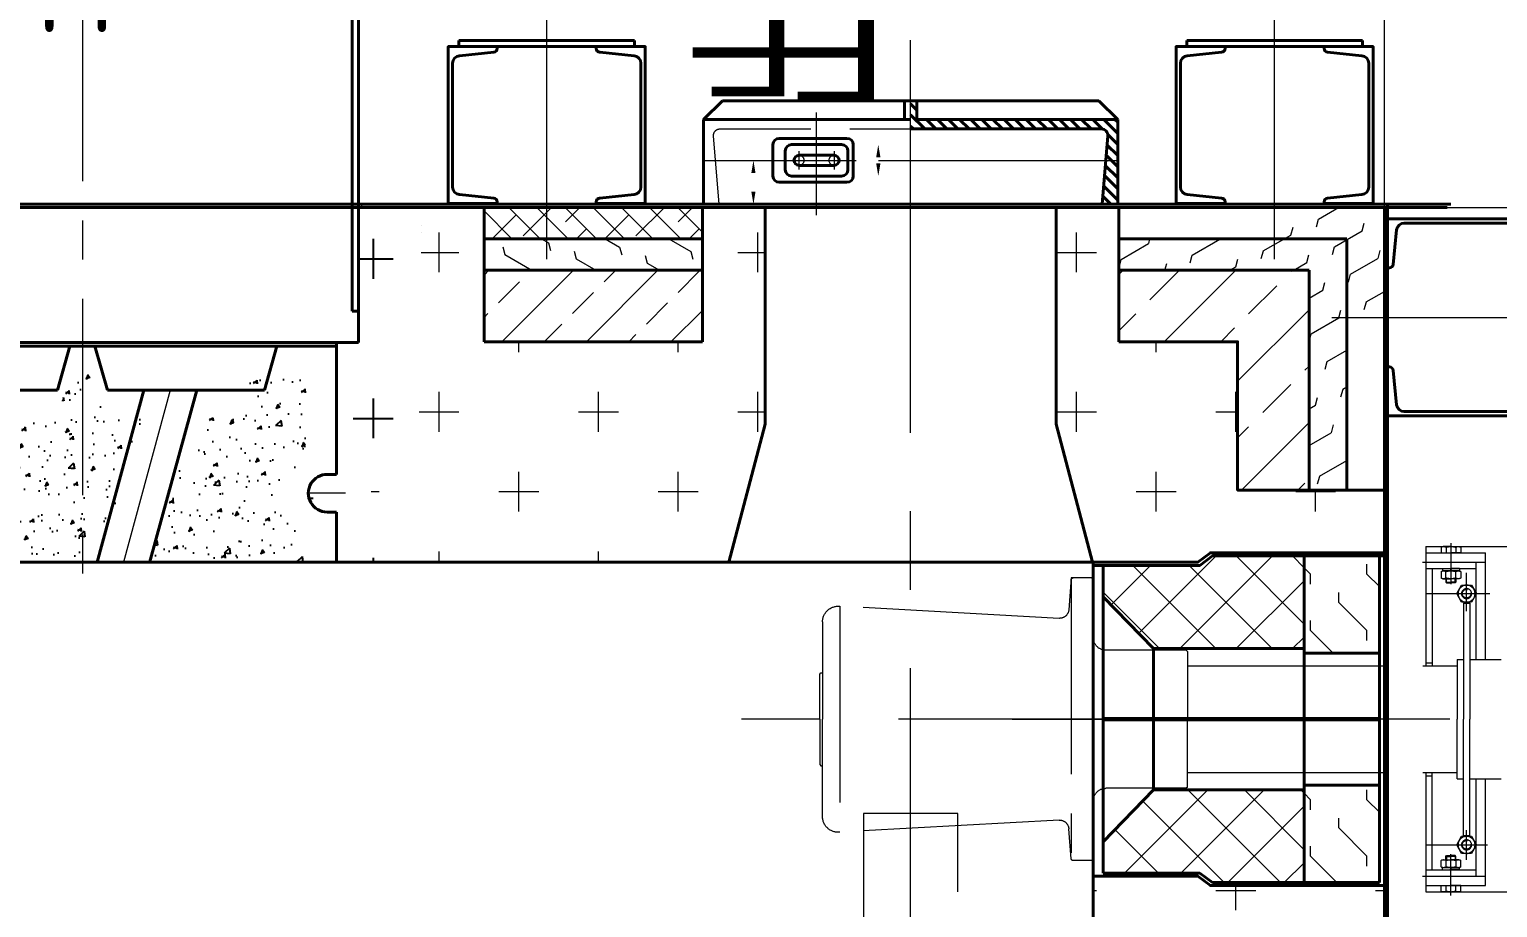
# Model space of a CAD drawing. Header units: millimetres. Extents: x 52110 to 400893, y -153728 to 31997.
# Drawn here: x 184523 to 186863, y -35958 to -34559 of the extents above; entities that cross this region are included whole.
import ezdxf

# ---------------------------------------------------------------- set-up
doc = ezdxf.new("R2010")
doc.units = ezdxf.units.MM
doc.header["$LTSCALE"] = 500
for name, pattern in [('CENTER', [2, 1.25, -0.25, 0.25, -0.25]), ('DASHED2', [0.375, 0.25, -0.125]), ('PHANTOM2', [1.25, 0.625, -0.125, 0.125, -0.125, 0.125, -0.125])]:
    doc.linetypes.add(name, pattern=pattern)
for name, color, linetype, lineweight in [('2D', 4, 'PHANTOM2', 20), ('3中心线层', 1, 'CENTER', 18), ('BIAOZHU', 3, 'Continuous', 25), ('POU', 4, 'Continuous', 20), ('SHI', 7, 'Continuous', 40), ('WEN', 3, 'Continuous', 20), ('XU', 6, 'DASHED2', 20), ('ZHONG', 1, 'CENTER', 20)]:
    doc.layers.add(name, color=color, linetype=linetype, lineweight=lineweight)
doc.styles.add('GB', font='gbenor.shx', dxfattribs={"bigfont": 'gbcbig.shx'})
doc.dimstyles.new('ISO-25$0', dxfattribs={"dimscale": 40, "dimtxt": 3.5, "dimasz": 3.5, "dimexe": 1, "dimexo": 0.2, "dimgap": 1.2, "dimtad": 1, "dimtoh": 1, "dimdec": 1, "dimzin": 9, "dimdsep": 46, "dimtxsty": 'GB', "dimcen": 0, "dimclrd": 3, "dimclre": 3, "dimclrt": 256, "dimadec": 0, "dimazin": 2, "dimtfac": 1, "dimtdec": 1, "dimtix": 1, "dimtmove": 0, "dimatfit": 3, "dimldrblk": 'DOTSMALL', "dimfxl": 0, "dimlwd": -1, "dimlwe": 20, "dimarcsym": 0})
doc.dimstyles.get("Standard").update_dxf_attribs({"dimtxt": 0.18, "dimasz": 0.18, "dimexe": 0.18, "dimexo": 0.0625, "dimgap": 0.09, "dimtad": 0, "dimtih": 1, "dimtoh": 1, "dimdec": 4, "dimzin": 0, "dimdsep": 46, "dimtxsty": 'Standard', "dimcen": 0.09, "dimadec": 0, "dimazin": 0, "dimtfac": 1, "dimtdec": 4, "dimtofl": 0, "dimtmove": 0, "dimatfit": 3, "dimfxl": 0, "dimtolj": 1, "dimtzin": 0, "dimarcsym": 0})
pattern_1 = [(30, (-3197.093, -51805.674), (-25.4, 43.99409), [50.8, -50.8]), (75, (-3153.1, -51780.274), (-25.400011, 43.9941095), [12.7, -46.44208, 12.7, -71.84208])]
pattern_2 = [(45, (-3197.09, -51805.67), (-89.80256, 89.80256), []), (45, (-3107.29, -51805.67), (-89.80256, 89.80256), [63.5, -31.75])]
pattern_3 = [(0, (-3197.09, -51805.67), (127, 127), [63.5, -190.5]), (90, (-3165.34, -51837.42), (-127, 127), [63.5, -190.5])]

# ---------------------------------------------------------------- blocks, each defined once
blk = doc.blocks.new('sz')
at = {"layer": 'SHI'}
for p, q in [((430888.2, 406140.3), (430888.2, 406390.3)), ((430905.2, 406140.3), (431185.2, 406140.3)), ((430905.2, 406130.3), (430905.2, 406140.3)), ((431185.2, 406130.3), (430905.2, 406130.3)), ((431185.2, 406140.3), (431185.2, 406130.3))]:
    blk.add_line(p, q, dxfattribs=at)
for points in [[(430966.2, 406140.3), (430966.2, 406143.4, 0.385314), (430960.8, 406149.3), (430906, 406154.8, -0.385314), (430895.2, 406166.8), (430895.2, 406363.9, -0.385314), (430906, 406375.9), (430960.8, 406381.4, 0.385314), (430966.2, 406387.3), (430966.2, 406390.3), (430888.2, 406390.3), (430888.2, 406140.3)], [(431124.2, 406140.3), (431124.2, 406143.4, -0.385314), (431129.6, 406149.3), (431184.4, 406154.8, 0.385314), (431195.2, 406166.8), (431195.2, 406363.9, 0.385314), (431184.4, 406375.9), (431129.6, 406381.4, -0.385314), (431124.2, 406387.3), (431124.2, 406390.3), (431202.2, 406390.3), (431202.2, 406140.3)]]:
    blk.add_lwpolyline(points, format="xyb", close=True, dxfattribs=at)
at = {"layer": 'ZHONG'}
blk.add_line((431045.2, 406478.9), (431045.2, 406009.5), dxfattribs=at)
blk = doc.blocks.new('l')
at = {"layer": '2D'}
blk.add_lwpolyline([(196153.5, 48915.3), (196303.5, 48915.3), (196303.5, 36915.3), (196153.5, 36915.3)], close=True, dxfattribs=at)
blk = doc.blocks.new('A$C07C96E94')
at = {"layer": 'BIAOZHU'}
h = blk.add_hatch(dxfattribs=at)
h.set_pattern_fill('CROSS', color=256, scale=20, style=0)
h.paths.add_polyline_path([(1080, 1919.4), (945, 1919.4), (945, 1839.4), (930, 1839.4, 1.008496), (930.5, 1779.4), (945, 1779.4), (945, 1569.4), (980, 1569.4), (980, 1519.4), (980, 1354.4), (1080, 1354.4)])
h.paths.add_polyline_path([(0, 1354.4), (100, 1354.4), (100, 1519.4), (100, 1569.4), (135, 1569.4), (135, 1769.4), (135, 1779.4), (150.5, 1779.4, 0.991576), (150, 1839.4), (135, 1839.4), (135, 1919.4), (0, 1919.4)])
h = blk.add_hatch(dxfattribs=at)
h.set_pattern_fill('AR-CONC', color=256, scale=0.4, angle=90, style=0)
h.set_pattern_definition([(140, (19016.71, -55991.375), (6.375634, 72.87387), [7.62, -83.82]), (85, (19016.71, -55991.375), (-76.42266, -14.09713), [6.096, -67.056]), (190.451, (19017.24, -55985.3), (-70.046675, 58.777), [6.476, -71.236]), (136.1842, (18996.39, -55991.375), (16.81693, 108.43162), [11.43, -125.73]), (186.6356, (18997.79, -55982.34), (-98.97022, 94.9617), [9.714, -106.854]), (81.184, (18996.39, -55991.38), (-98.97005, 94.96184), [9.144, -100.584]), (111, (19001.47, -55981.215), (40.90621, 60.64595), [7.62, -83.82]), (56, (19001.47, -55981.215), (-73.67519, 24.72081), [6.096, -67.056]), (161.4514, (19004.876, -55976.16), (-32.76914, 85.3666), [6.476, -71.236]), (127.5, (19016.707, -55991.375), (-33.822016, 1.235441), [0, -66.2432, 0, -68.072, 0, -67.31]), (97.5, (19016.707, -55991.375), (-40.07223, 26.727865), [0, -38.8112, 0, -64.7192, 0, -25.654]), (57.5, (19016.707, -56014.032), (2.291498, 54.236238), [0, -25.4, 0, -79.248, 0, -105.156]), (47.5, (19016.707, -56024.19), (-10.170596, 59.251673), [0, -33.02, 0, -52.6288, 0, -74.676])])
h.paths.add_polyline_path([(185, 1919.4), (185, 1839.4), (200, 1839.4, -0.991576), (200.5, 1779.4), (185, 1779.4), (185, 1769.4), (185, 1619.4), (280, 1619.4), (300, 1689.4), (357.9, 1689.4), (283.2, 1919.4)])
h.paths.add_polyline_path([(367.3, 1919.4), (442.1, 1689.4), (500, 1689.4), (520, 1619.4), (540, 1619.4), (540, 1919.4)])
h.paths.add_polyline_path([(563.2, 1919.4), (540, 1919.4), (540, 1619.4), (560, 1619.4), (580, 1689.4), (637.9, 1689.4)])
h.paths.add_polyline_path([(647.3, 1919.4), (722.1, 1689.4), (780, 1689.4), (800, 1619.4), (895, 1619.4), (895, 1779.4), (880.5, 1779.4, -1.008496), (880, 1839.4), (895, 1839.4), (895, 1919.4)])
at = {"layer": '2D', "ltscale": 0.5}
for p, q in [((1080, 1354.4), (980, 1354.4)), ((985, 1349.4), (985, 1354.4)), ((985, 1349.4), (985, 1354.4)), ((985, 1349.4), (985, 1354.4)), ((985, 1349.4), (985, 1354.4)), ((985, 1349.4), (985, 1354.4))]:
    blk.add_line(p, q, dxfattribs=at)
at = {"layer": 'BIAOZHU'}
for p, q in [((0, 1919.4), (1080, 1919.4)), ((980, 1349.4), (985, 1349.4))]:
    blk.add_line(p, q, dxfattribs=at)
at = {"layer": 'SHI'}
for p, q in [((135, 1919.4), (540, 1919.4)), ((940, 1919.4), (540, 1919.4)), ((637.9, 1645.4), (563.2, 1919.4)), ((722.1, 1645.4), (647, 1920.5)), ((945, 1839.4), (945, 1919.4)), ((930, 1839.4), (945, 1839.4)), ((930.5, 1779.4), (945, 1779.4)), ((945, 1769.4), (945, 1779.4)), ((945, 1569.4), (945, 1779.4)), ((945, 1569.4), (945, 1779.4)), ((250, 1645.4), (500, 1645.4)), ((500, 1645.4), (520, 1575.4)), ((560, 1575.4), (580, 1645.4)), ((830, 1645.4), (580, 1645.4)), ((850, 1575.4), (830, 1645.4)), ((100, 1569.4), (980, 1569.4)), ((135, 1575.4), (540, 1575.4)), ((945, 1575.4), (540, 1575.4)), ((980, 1569.4), (980, 1519.4)), ((970, 519.4), (970, 1519.4)), ((980, 1519.4), (970, 1519.4)), ((980, 1519.4), (972, 1519.4)), ((980, 509.4), (980, 1519.4)), ((980, 509.4), (980, 1519.4)), ((980, 509.4), (980, 1519.4))]:
    blk.add_line(p, q, dxfattribs=at)
blk.add_arc((930, 1809.4), 30, 90, 270.9694, dxfattribs=at)
at = {"layer": 'ZHONG', "ltscale": 0.5}
for p, q in [((540, 0), (540, 1973)), ((680, 1645.4), (605.3, 1919.4))]:
    blk.add_line(p, q, dxfattribs=at)
at = {"layer": 'ZHONG'}
blk.add_line((959.2, 1809.4), (901.8, 1809.4), dxfattribs=at)
at = {"layer": 'BIAOZHU', "style": 'GB'}
blk.add_text('M1', height=150, rotation=180, dxfattribs=at).set_placement((591.4, 1075))
blk = doc.blocks.new('*D1107')
at = {"layer": 'Defpoints', "color": 0}
for p in [(165202.4, -33018.2), (165202.4, -35031.8), (186682.4, -35031.8)]:
    blk.add_point(p, dxfattribs=at)
at = {"layer": 'WEN', "color": 3, "linetype": 'ByBlock', "lineweight": 20}
for p, q in [((165202.4, -35023.8), (165202.4, -32978.2)), ((186682.4, -35023.8), (186682.4, -32978.2))]:
    blk.add_line(p, q, dxfattribs=at)
at = {"layer": 'WEN', "color": 3, "linetype": 'ByBlock'}
blk.add_line((186542.4, -33018.2), (165342.4, -33018.2), dxfattribs=at)
at = {"layer": 'WEN', "color": 3}
for points in [[(165342.4, -32994.9), (165342.4, -33041.5), (165202.4, -33018.2)], [(186542.4, -32994.9), (186542.4, -33041.5), (186682.4, -33018.2)]]:
    blk.add_solid(points, dxfattribs=at)
at = {"layer": 'WEN', "insert": (175942.4, -32895.6), "char_height": 140, "attachment_point": 5, "style": 'GB'}
blk.add_mtext('21480(砌体尺寸）', dxfattribs=at)
blk = doc.blocks.new('_DotSmall')
at = {"color": 0, "linetype": 'ByBlock', "const_width": 0.5}
blk.add_lwpolyline([(-0.0625, 0, 1), (0.0625, 0, 1)], format="xyb", close=True, dxfattribs=at)
blk = doc.blocks.new('*D1150')
at = {"layer": 'Defpoints', "color": 0}
for p in [(186687.4, -34843), (186350.4, -48773), (189763.5, -48773)]:
    blk.add_point(p, dxfattribs=at)
at = {"layer": 'WEN', "color": 3, "linetype": 'ByBlock', "lineweight": 20}
for p, q in [((186695.4, -34843), (189803.5, -34843)), ((186358.4, -48773), (189803.5, -48773))]:
    blk.add_line(p, q, dxfattribs=at)
at = {"layer": 'WEN', "color": 3, "linetype": 'ByBlock'}
blk.add_line((189763.5, -34983), (189763.5, -48633), dxfattribs=at)
at = {"layer": 'WEN', "color": 3}
for points in [[(189740.2, -34983), (189786.8, -34983), (189763.5, -34843)], [(189740.2, -48633), (189786.8, -48633), (189763.5, -48773)]]:
    blk.add_solid(points, dxfattribs=at)
at = {"layer": 'WEN', "insert": (189640.9, -41808), "char_height": 140, "attachment_point": 5, "rotation": 90, "style": 'GB'}
blk.add_mtext('13930(砌体尺寸）', dxfattribs=at)
blk = doc.blocks.new('A$C7DE81D0F')
at = {"layer": '2D'}
for p, q in [((1724.6, 555.5), (724.6, 555.5)), ((1724.6, 545.5), (1629.6, 545.5)), ((1629.6, 375.5), (1629.6, 545.5)), ((1668.9, 554.4), (1668.9, 545.5)), ((1668.9, 545.5), (1684.6, 545.5)), ((1684.6, 555.6), (1672.2, 555.6)), ((1676.8, 554.4), (1676.8, 545.5)), ((1677.1, 555.6), (1677.1, 555.6)), ((1684.6, 555.6), (1697, 555.6)), ((1700.2, 545.5), (1684.6, 545.5)), ((1692, 555.6), (1692, 555.6)), ((1692.3, 554.4), (1692.3, 545.5)), ((1700.2, 554.4), (1700.2, 545.5)), ((1724.6, 555.5), (1724.6, 365.5)), ((1729.6, 530.5), (1629.6, 530.5)), ((1644.6, 530.5), (1644.6, 375.5)), ((1724.6, 520.5), (1644.6, 520.5)), ((1668.9, 515.7), (1668.9, 505.3)), ((1671, 520.5), (1684.6, 520.5)), ((1671, 520.5), (1671, 517.1)), ((1671, 517.1), (1696.1, 517.1)), ((1684.6, 516.9), (1672.2, 516.9)), ((1676.7, 515.7), (1676.7, 515.7)), ((1676.7, 505.3), (1676.7, 515.7)), ((1677.2, 517.1), (1677.2, 517.1)), ((1685.1, 520.5), (1683.4, 517.1)), ((1685.7, 520.5), (1684, 517.1)), ((1698.2, 520.5), (1684.6, 520.5)), ((1684.6, 516.9), (1696.9, 516.9)), ((1692, 517.1), (1692, 517.1)), ((1692.4, 505.3), (1692.4, 515.7)), ((1692.4, 515.7), (1692.4, 515.7)), ((1696.2, 517.1), (1698.2, 517.1)), ((1698.2, 520.5), (1698.2, 517.1)), ((1700.3, 515.7), (1700.3, 505.3)), ((1714.6, 520.5), (1714.6, 365.5)), ((1668.9, 505.3), (1668.9, 505.3)), ((1672, 504.1), (1684.6, 504.1)), ((1676.6, 504.1), (1676.6, 498.8)), ((1676.6, 498.8), (1684.6, 498.8)), ((1676.6, 498.8), (1677.7, 497.7)), ((1676.7, 504.1), (1676.7, 504.1)), ((1677.7, 497.7), (1677.7, 504.1)), ((1677.7, 497.7), (1684.6, 497.7)), ((1697.2, 504.1), (1684.6, 504.1)), ((1692.6, 498.8), (1684.6, 498.8)), ((1691.4, 497.7), (1684.6, 497.7)), ((1691.4, 497.7), (1691.4, 504.1)), ((1692.6, 498.8), (1691.4, 497.7)), ((1692.4, 504.1), (1692.4, 504.1)), ((1692.6, 504.1), (1692.6, 498.8)), ((1700.3, 505.3), (1700.3, 505.3)), ((2254.6, 502.5), (2254.6, 280.5)), ((2257.6, 505.5), (2289.6, 505.5)), ((2289.6, 505.5), (2289.6, 57.4)), ((2289.6, 505.5), (2293.5, 455)), ((1654.6, 465.5), (1654.6, 280.5)), ((1664.6, 465.5), (1654.6, 465.5)), ((1664.6, 465.5), (1664.6, 280.5)), ((2309.1, 441.2), (2658.7, 460.4)), ((2658.7, 460.4), (2658.7, 100.6)), ((2686, 435.5), (2686, 280.5)), ((1654.6, 375.5), (1604.6, 375.5)), ((1674.6, 375.5), (1664.6, 375.5)), ((1674.6, 375.5), (1674.6, 280.5)), ((2104.6, 388.5), (2106.6, 390.5)), ((2104.6, 388.5), (2104.6, 280.5)), ((2106.6, 390.5), (2234.6, 390.5)), ((2104.1, 365.5), (1674.6, 365.5)), ((1724.6, 370.5), (1714.6, 370.5)), ((2688.5, 354.5), (2686, 354.5)), ((2690.5, 352.5), (2688.5, 354.5)), ((2690.5, 280.5), (2690.5, 352.5)), ((1654.6, 95.5), (1654.6, 280.5)), ((1664.6, 95.5), (1664.6, 280.5)), ((1674.6, 185.5), (1674.6, 280.5)), ((2104.6, 172.5), (2104.6, 280.5)), ((2254.6, 58.5), (2254.6, 280.5)), ((2686, 125.5), (2686, 280.5)), ((2690.5, 280.5), (2690.5, 208.5)), ((2104.1, 195.5), (1674.6, 195.5)), ((1714.6, 40.5), (1714.6, 195.5)), ((1724.6, 190.5), (1714.6, 190.5)), ((1724.6, 195.5), (1724.6, 5.5)), ((2688.5, 206.5), (2686, 206.5)), ((2690.5, 208.5), (2688.5, 206.5)), ((1654.6, 185.5), (1604.6, 185.5)), ((1629.6, 15.5), (1629.6, 185.5)), ((1644.6, 185.5), (1644.6, 30.5)), ((1674.6, 185.5), (1664.6, 185.5)), ((2104.6, 172.5), (2106.6, 170.5)), ((2106.6, 170.5), (2147.1, 170.5)), ((2147.1, 170.5), (2234.6, 170.5)), ((2309.1, 119.8), (2658.7, 100.6)), ((1664.6, 95.5), (1654.6, 95.5)), ((2289.8, 58.3), (2293.5, 106)), ((1668.9, 55.7), (1668.9, 55.7)), ((1668.9, 45.3), (1668.9, 55.7)), ((1672, 56.9), (1684.6, 56.9)), ((1676.6, 62.2), (1677.7, 63.4)), ((1676.6, 56.9), (1676.6, 62.2)), ((1676.6, 62.2), (1684.6, 62.2)), ((1676.7, 56.9), (1676.7, 56.9)), ((1676.7, 55.7), (1676.7, 45.3)), ((1677.7, 63.4), (1677.7, 56.9)), ((1677.7, 63.4), (1684.6, 63.4)), ((1691.4, 63.4), (1684.6, 63.4)), ((1692.6, 62.2), (1684.6, 62.2)), ((1697.2, 56.9), (1684.6, 56.9)), ((1691.4, 63.4), (1691.4, 56.9)), ((1692.6, 62.2), (1691.4, 63.4)), ((1692.4, 56.9), (1692.4, 56.9)), ((1692.4, 55.7), (1692.4, 45.3)), ((1692.6, 56.9), (1692.6, 62.2)), ((1700.3, 45.3), (1700.3, 55.7)), ((1700.3, 55.7), (1700.3, 55.7)), ((2257.6, 55.5), (2286.8, 55.5)), ((1729.6, 30.5), (1629.6, 30.5)), ((1724.6, 40.5), (1644.6, 40.5)), ((1671, 40.5), (1671, 44)), ((1671, 44), (1696.1, 44)), ((1671, 40.5), (1684.6, 40.5)), ((1684.6, 44.1), (1672.2, 44.1)), ((1676.7, 45.3), (1676.7, 45.3)), ((1677.2, 44), (1677.2, 44)), ((1685.1, 40.5), (1683.4, 44)), ((1685.7, 40.5), (1684, 44)), ((1684.6, 44.1), (1696.9, 44.1)), ((1698.2, 40.5), (1684.6, 40.5)), ((1692, 44), (1692, 44)), ((1692.4, 45.3), (1692.4, 45.3)), ((1696.2, 44), (1698.2, 44)), ((1698.2, 40.5), (1698.2, 44)), ((1724.6, 5.5), (724.6, 5.5)), ((1724.6, 15.5), (1629.6, 15.5)), ((1668.9, 15.5), (1684.6, 15.5)), ((1668.9, 6.6), (1668.9, 15.5)), ((1684.6, 5.5), (1672.2, 5.5)), ((1676.8, 6.6), (1676.8, 15.5)), ((1677.1, 5.5), (1677.1, 5.5)), ((1700.2, 15.5), (1684.6, 15.5)), ((1684.6, 5.5), (1697, 5.5)), ((1692, 5.5), (1692, 5.5)), ((1692.3, 6.6), (1692.3, 15.5)), ((1700.2, 6.6), (1700.2, 15.5))]:
    blk.add_line(p, q, dxfattribs=at)
for points in [[(1667.4, 466.9), (1675.3, 480.5), (1667.4, 494.1), (1651.7, 494.1), (1643.9, 480.5), (1651.7, 466.9)], [(1667.4, 66.9), (1675.3, 80.5), (1667.4, 94.1), (1651.7, 94.1), (1643.9, 80.5), (1651.7, 66.9)]]:
    blk.add_lwpolyline(points, close=True, dxfattribs=at)
for centre, radius in [((1659.6, 480.5), 13.6), ((1659.6, 480.5), 8), ((1659.6, 80.5), 13.6), ((1659.6, 80.5), 8)]:
    blk.add_circle(centre, radius, dxfattribs=at)
for centre, radius, start, end in [((1672.9, 548), 7.55, 58.376, 121.4945), ((1684.4, 530.4), 25.2, 89.6076, 107.5491), ((1684.7, 530.4), 25.2, 72.4509, 90.3924), ((1696.3, 548), 7.55, 58.5055, 121.624), ((1672.8, 509.9), 6.98, 55.8773, 124.1227), ((1684.5, 490.6), 26.3, 89.7685, 107.0952), ((1684.7, 490.6), 26.3, 72.9048, 90.2315), ((1696.3, 509.9), 6.98, 55.8773, 124.1227), ((1672.8, 511.3), 7.11, 236.6726, 303.4684), ((1684.4, 529.7), 25.5, 252.4452, 270.321), ((1684.7, 529.7), 25.5, 269.679, 287.5548), ((1696.3, 511.3), 7.11, 236.5316, 303.3274), ((2257.6, 502.5), 3, 90, 180), ((2286.8, 502.5), 3, 4.3987, 90), ((1659.6, 480.5), 6.88, 169.4013, 103.9785), ((2308.4, 456.2), 15, 184.3987, 272.663), ((2661, 435.5), 25, 0, 95.326), ((2234.6, 410.5), 20, 270, 0), ((2234.6, 150.5), 20, 0, 90), ((2308.4, 104.9), 15, 87.337, 175.6013), ((2661, 125.5), 25, 264.674, 0), ((1659.6, 80.5), 6.88, 169.4013, 103.9785), ((1672.8, 49.8), 7.11, 56.5316, 123.3274), ((1684.4, 31.4), 25.5, 89.679, 107.5548), ((1684.7, 31.4), 25.5, 72.4452, 90.321), ((1696.3, 49.8), 7.11, 56.6726, 123.4684), ((2257.6, 58.5), 3, 180, 270), ((2286.8, 58.5), 3, 270, 355.6013), ((1672.8, 51.1), 6.98, 235.8773, 304.1227), ((1684.5, 70.5), 26.3, 252.9048, 270.2315), ((1684.7, 70.5), 26.3, 269.7685, 287.0952), ((1696.3, 51.1), 6.98, 235.8773, 304.1227), ((1672.9, 13), 7.55, 238.5055, 301.624), ((1684.4, 30.6), 25.2, 252.4509, 270.3924), ((1684.7, 30.6), 25.2, 269.6076, 287.5491), ((1696.3, 13), 7.55, 238.376, 301.4945)]:
    blk.add_arc(centre, radius, start, end, dxfattribs=at)
at = {"layer": 'ZHONG'}
for p, q in [((1684.6, 561.1), (1684.6, 495.4)), ((1659.6, 452.8), (1659.6, 513.7)), ((1724.6, 480.5), (1622.3, 480.5)), ((-60, 280.5), (2819.1, 280.5)), ((1659.6, 56.6), (1659.6, 103.8)), ((1724.6, 80.5), (1626.2, 80.5)), ((1684.6, 0), (1684.6, 65.7))]:
    blk.add_line(p, q, dxfattribs=at)
blk = doc.blocks.new('A$C65571982')
at = {"layer": 'SHI'}
for p, q in [((280, 261), (280, 520)), ((280, 520), (400, 520)), ((400, 261), (400, 520)), ((280, 365), (400, 365)), ((280, 261), (400, 261)), ((280, 259), (400, 259)), ((280, 259), (280, 0)), ((400, 259), (400, 0)), ((280, 155), (400, 155)), ((280, 0), (400, 0))]:
    blk.add_line(p, q, dxfattribs=at)
at = {"layer": 'ZHONG', "color": 1, "ltscale": 0.5}
blk.add_line((167.5, 260), (941.7, 260), dxfattribs=at)
blk = doc.blocks.new('A$C2C8E3458')
at = {"layer": '3中心线层'}
blk.add_line((-145.1, 260), (404.3, 260), dxfattribs=at)
at = {"layer": 'SHI'}
for p, q in [((154, 505), (174, 520)), ((174, 520), (320, 520)), ((320, 261), (320, 520)), ((0, 261), (0, 505)), ((0, 505), (154, 505)), ((80, 372.5), (0, 455)), ((80, 372.5), (320, 372.5)), ((80, 261), (80, 372.5)), ((0, 261), (320, 261)), ((0, 259), (0, 15)), ((0, 259), (320, 259)), ((80, 259), (80, 147.5)), ((320, 259), (320, 0)), ((80, 147.5), (0, 65)), ((80, 147.5), (320, 147.5)), ((0, 15), (154, 15)), ((154, 15), (174, 0)), ((174, 0), (320, 0))]:
    blk.add_line(p, q, dxfattribs=at)
blk = doc.blocks.new('A$C16A5045D')
at = {"layer": 'WEN'}
h = blk.add_hatch(dxfattribs=at)
h.set_pattern_fill('FLEX', color=256, scale=10, angle=45, style=0)
h.paths.add_polyline_path([(232.5, 520), (112.5, 520), (112.5, 365), (232.5, 365)])
h.paths.add_polyline_path([(232.5, 155), (112.5, 155), (112.5, 0), (232.5, 0)])
h = blk.add_hatch(dxfattribs=at)
h.set_pattern_fill('NET', color=256, scale=20, angle=45, style=0)
h.paths.add_polyline_path([(552.5, 452.5), (552.5, 505), (398.5, 505), (378.5, 520), (232.5, 520), (232.5, 372.5), (472.5, 372.5)])
h.paths.add_polyline_path([(472.5, 147.5), (232.5, 147.5), (232.5, 0), (378.5, 0), (398.5, 15), (552.5, 15), (552.5, 67.5)])
at = {"layer": 'SHI'}
blk.add_blockref('A$C65571982', (-167.5, 0), dxfattribs=at)
at = {"layer": 'SHI', "xscale": -1}
blk.add_blockref('A$C2C8E3458', (552.5, 0), dxfattribs=at)
blk = doc.blocks.new('*D1068')
at = {"layer": 'BIAOZHU'}
for p, q in [((101084.9, 64754.1), (101153, 64754.1)), ((101143, 64734.1), (101143, 64724.1)), ((101084.9, 64704.1), (101153, 64704.1))]:
    blk.add_line(p, q, dxfattribs=at)
for points in [[(101139.7, 64734.1), (101146.4, 64734.1), (101143, 64754.1)], [(101139.7, 64724.1), (101146.4, 64724.1), (101143, 64704.1)]]:
    blk.add_solid(points, dxfattribs=at)
at = {"layer": 'Defpoints', "color": 0}
for p in [(101084.6, 64754.1), (101084.6, 64704.1), (101143, 64704.1)]:
    blk.add_point(p, dxfattribs=at)
at = {"layer": 'BIAOZHU', "insert": (101130.1, 64729.1), "char_height": 25, "attachment_point": 5, "rotation": 90, "style": 'GB'}
blk.add_mtext('\\A1;50', dxfattribs=at)
blk = doc.blocks.new('*D1069')
at = {"layer": 'BIAOZHU'}
for p, q in [((100974.7, 64799.1), (100934, 64799.1)), ((100944, 64749.1), (100944, 64779.1)), ((100974.7, 64729.1), (100934, 64729.1))]:
    blk.add_line(p, q, dxfattribs=at)
for points in [[(100940.7, 64779.1), (100947.3, 64779.1), (100944, 64799.1)], [(100940.7, 64749.1), (100947.3, 64749.1), (100944, 64729.1)]]:
    blk.add_solid(points, dxfattribs=at)
at = {"layer": 'Defpoints', "color": 0}
for p in [(100944, 64799.1), (100975.1, 64799.1), (100975.1, 64729.1)]:
    blk.add_point(p, dxfattribs=at)
at = {"layer": 'BIAOZHU', "insert": (100931.1, 64764.1), "char_height": 25, "attachment_point": 5, "rotation": 90, "style": 'GB'}
blk.add_mtext('\\A1;70', dxfattribs=at)
blk = doc.blocks.new('A$C38247F90')
at = {"layer": 'SHI'}
h = blk.add_hatch(dxfattribs=at)
h.set_pattern_fill('ANSI31', color=2, scale=100, style=0)
h.set_pattern_definition([(45, (-16317.987, -7496.13), (-8.838835, 8.838835), [])])
h.paths.add_polyline_path([(640.83333, 118.06738), (660, 118.06738), (660, 188.06738), (635, 188.06738)])
h.paths.add_polyline_path([(660, 118.06738), (640.83333, 118.06738), (644.09746, 78.89784, -0.4387801104), (634.132, 68.06738), (575.80475, 68.06738), (330, 68.06738), (330, 23.06738), (340, 23.06738), (340, 53.06738), (575.80475, 53.06738), (660, 53.06738)])
at = {"layer": 'SHI', "color": 0}
for p, q in [((0, 188.06738), (0, 53.06738)), ((660, 188.06738), (660, 53.06738))]:
    blk.add_line(p, q, dxfattribs=at)
at = {"layer": 'SHI'}
for p, q in [((0, 188.06738), (45.72798, 188.06738)), ((45.72798, 188.06738), (575.80475, 188.06738)), ((575.80475, 188.06738), (660, 188.06738)), ((635, 188.06738), (644.09746, 78.89784)), ((110.45796, 143.06738), (110.45796, 93.06738)), ((120.45796, 153.06738), (228.40392, 153.06738)), ((140, 143.06738), (220, 143.06738)), ((238.40392, 143.06738), (238.40392, 93.06738)), ((130, 133.06738), (130, 103.06738)), ((152, 126.06738), (208, 126.06738)), ((230, 133.06738), (230, 103.06738)), ((208, 110.06738), (152, 110.06738)), ((120.45796, 83.06738), (228.40392, 83.06738)), ((140, 93.06738), (220, 93.06738)), ((0, 53.06738), (45.72798, 53.06738)), ((0, 53.06738), (30, 23.06738)), ((45.72798, 53.06738), (330, 53.06738)), ((320, 53.06738), (320, 23.06738)), ((330, 68.06738), (575.80475, 68.06738)), ((340, 53.06738), (340, 23.06738)), ((340, 53.06738), (575.80475, 53.06738)), ((575.80475, 68.06738), (634.132, 68.06738)), ((575.80475, 53.06738), (660, 53.06738)), ((660, 53.06738), (630, 23.06738)), ((30, 23.06738), (45.72798, 23.06738)), ((45.72798, 23.06738), (575.80475, 23.06738)), ((575.80475, 23.06738), (630, 23.06738))]:
    blk.add_line(p, q, dxfattribs=at)
for centre, radius, start, end in [((120.45796, 143.06738), 10, 90, 180), ((140, 133.06738), 10, 90, 180), ((220, 133.06738), 10, 0, 90), ((228.40392, 143.06738), 10, 0, 90), ((152, 118.06738), 8, 90, 270), ((208, 118.06738), 8, 270, 90), ((140, 103.06738), 10, 180, 270), ((220, 103.06738), 10, 270, 0), ((120.45796, 93.06738), 10, 180, 270), ((228.40392, 93.06738), 10, 270, 0), ((634.132, 78.06738), 10, 270, 4.76364169)]:
    blk.add_arc(centre, radius, start, end, dxfattribs=at)
at = {"layer": 'XU'}
for p, q in [((25, 188.06738), (15.90253, 78.89784)), ((25.86799, 68.06738), (45.72798, 68.06738)), ((45.72798, 68.06738), (330, 68.06738))]:
    blk.add_line(p, q, dxfattribs=at)
for centre, radius, start, end in [((152, 118.06738), 8, 270, 90), ((208, 118.06738), 8, 90, 270), ((25.86799, 78.06738), 10, 175.23635831, 270)]:
    blk.add_arc(centre, radius, start, end, dxfattribs=at)
at = {"layer": 'ZHONG'}
for p, q in [((330, 215.13536), (330, 0)), ((180, 205.19386), (180, 61.63194)), ((180, 171.28612), (180, 41.68419)), ((0, 118.06738), (45.72798, 118.06738)), ((45.72798, 118.06738), (242.94553, 118.06738)), ((152, 103.32501), (152, 132.80975)), ((208, 103.32501), (208, 132.80975)), ((278.62649, 118.06738), (575.80475, 118.06738)), ((575.80475, 118.06738), (660, 118.06738))]:
    blk.add_line(p, q, dxfattribs=at)
at = {"layer": 'BIAOZHU'}
for base, p1, p2, picture, middle in [((79.40571, 188.06738), (110.45796, 118.06738), (110.45796, 188.06738), '*D1069', (66.45571, 153.06738)), ((278.42054, 93.06738), (220, 143.06738), (220, 93.06738), '*D1068', (265.47054, 118.06738))]:
    dim = blk.add_linear_dim(base=base, p1=p1, p2=p2, angle=90, dimstyle='Standard', dxfattribs=at)
    dim.commit()
    dim.dimension.update_dxf_attribs({"geometry": picture, "text_midpoint": middle, "insert": (-100864.60438, -64611.01848)})

msp = doc.modelspace()

# ---------------------------------------------------------------- hatches: boundary and pattern name
at = {"layer": 'POU'}
h = msp.add_hatch(dxfattribs=at)
h.set_pattern_fill('ANSI38', color=256, scale=10, style=0)
h.set_pattern_definition([(315, (-3197.093, 4388.88), (-22.4506403, -22.4506403), []), (225, (-3197.093, 4388.88), (-67.351921, -22.4506403), [79.375, -47.625])])
h.paths.add_polyline_path([(185595.40863, -34893.01452), (185347.40863, -34893.01452), (185347.40863, -34843.01452), (185595.40863, -34843.01452)])
h.paths.add_polyline_path([(185147.41202, -34843.01452), (185147.41202, -34893.01452), (185147.40863, -34893.01452), (185147.40863, -34843.01452)])
h.paths.add_polyline_path([(185247.41202, -34893.01452), (185247.41202, -34843.01452), (185347.40863, -34843.01452), (185347.40863, -34893.01452)])
h = msp.add_hatch(dxfattribs=at)
h.set_pattern_fill('FLEX', color=256, scale=8, angle=30, style=0)
h.set_pattern_definition([(330, (-3197.093, 4388.88), (-25.4, -43.99409), [50.8, -50.8]), (285, (-3153.1, 4363.48), (-25.400011, -43.9941095), [12.7, -46.44208, 12.7, -71.84208])])
h.paths.add_polyline_path([(185595.40863, -34943.01452), (185595.40863, -34893.01452), (185247.41202, -34893.01452), (185247.41202, -34943.01452)])
h = msp.add_hatch(dxfattribs=at)
h.set_pattern_fill('ANSI33', color=256, scale=15, angle=90, style=0)
h.set_pattern_definition([(225, (-3197.09, 4388.88), (-67.35192, 67.35192), []), (225, (-3197.09, 4321.53), (-67.35192, 67.35192), [47.625, -23.8125])])
h.paths.add_polyline_path([(185247.41202, -34943.01452), (185247.41202, -35057.01452), (185595.40863, -35057.01452), (185595.40863, -34943.01452)])
at = {"layer": 'WEN'}
h = msp.add_hatch(dxfattribs=at)
h.set_pattern_fill('FLEX', color=256, scale=8, angle=30, style=0)
h.set_pattern_definition(pattern_1)
h.paths.add_polyline_path([(186682.40863, -37373.01452), (186622.40863, -37373.01452), (186622.40863, -37608.01452), (186682.40863, -37608.01452)])
h.paths.add_polyline_path([(186682.40863, -37608.01452), (186622.40863, -37608.01452), (186622.40863, -37993.01452), (186682.40863, -37993.01452)])
h.paths.add_polyline_path([(186622.40863, -37373.01452), (186562.40863, -37373.01452), (186562.40863, -37993.01452), (186622.40863, -37993.01452)])
h.paths.add_polyline_path([(186682.40863, -38723.01452), (186622.40863, -38723.01452), (186622.40863, -39343.01452), (186682.40863, -39343.01452)])
h.paths.add_polyline_path([(186622.40863, -38723.01452), (186562.40863, -38723.01452), (186562.40863, -39343.01452), (186622.40863, -39343.01452)])
h.paths.add_polyline_path([(186682.40863, -40073.01452), (186622.40863, -40073.01452), (186622.40863, -40743.01452), (186682.40863, -40743.01452)])
h.paths.add_polyline_path([(186622.40863, -40073.01452), (186562.40863, -40073.01452), (186562.40863, -40743.01452), (186622.40863, -40743.01452)])
h.paths.add_polyline_path([(182535.06209, -42018.06045), (182535.06209, -41597.96859), (182354.15986, -41597.96859), (182354.15986, -42018.06045)], flags=9)
h.paths.add_polyline_path([(189750.50098, -42272.4297), (189750.50098, -41343.59934), (189539.98627, -41343.59934), (189539.98627, -42272.4297)], flags=9)
h.paths.add_polyline_path([(189015.24011, -41983.06045), (189015.24011, -41632.96859), (188840.14825, -41632.96859), (188840.14825, -41983.06045)], flags=9)
h.paths.add_polyline_path([(189015.24011, -40583.06045), (189015.24011, -40232.96859), (188840.14825, -40232.96859), (188840.14825, -40583.06045)], flags=9)
h.paths.add_polyline_path([(189020.02667, -39202.22712), (189020.02667, -38863.80192), (188840.14825, -38863.80192), (188840.14825, -39202.22712)], flags=9)
h.paths.add_polyline_path([(189020.02667, -37852.22712), (189020.02667, -37513.80192), (188840.14825, -37513.80192), (188840.14825, -37852.22712)], flags=9)
h.paths.add_polyline_path([(189020.02667, -36502.22712), (189020.02667, -36163.80192), (188840.14825, -36163.80192), (188840.14825, -36502.22712)], flags=9)
h.paths.add_polyline_path([(174282.788, -53492.47292), (174531.20532, -53492.47292), (174531.20532, -53152.66977), (174282.788, -53152.66977)], flags=9)
h.paths.add_polyline_path([(190326.36641, -54113.6929), (190969.88131, -54113.6929), (190969.88131, -53935.20163), (190326.36641, -53935.20163)], flags=9)
h.paths.add_polyline_path([(160685.44437, -41119.21801), (160930.44437, -41119.21801), (160930.44437, -40804.21801), (160685.44437, -40804.21801)], flags=9)
h.paths.add_polyline_path([(190027.29898, -40720.19803), (190238.3176, -40720.19803), (190238.3176, -40392.51274), (190027.29898, -40392.51274)], flags=9)
h.paths.add_polyline_path([(162244.34105, -53317.91933), (163397.39987, -53317.91933), (163397.39987, -52889.0958), (162244.34105, -52889.0958)], flags=9)
h.paths.add_polyline_path([(168167.02212, -53317.91933), (169316.90447, -53317.91933), (169316.90447, -52889.0958), (168167.02212, -52889.0958)], flags=9)
h.paths.add_polyline_path([(190413.46209, -53938.46197), (190882.78562, -53938.46197), (190882.78562, -53726.43256), (190413.46209, -53726.43256)], flags=9)
h.paths.add_polyline_path([(189597.85915, -53950.28041), (190066.38856, -53950.28041), (190066.38856, -53740.63335), (189597.85915, -53740.63335)], flags=9)
h.paths.add_polyline_path([(188795.4768, -53958.9513), (189268.77092, -53958.9513), (189268.77092, -53744.53954), (188795.4768, -53744.53954)], flags=9)
h.paths.add_polyline_path([(188122.84445, -54719.47159), (188437.40327, -54719.47159), (188437.40327, -54507.44217), (188122.84445, -54507.44217)], flags=9)
h.paths.add_polyline_path([(188177.39594, -54890.1848), (188382.85178, -54890.1848), (188382.85178, -54720.72896), (188177.39594, -54720.72896)], flags=9)
h.paths.add_polyline_path([(188676.82988, -54855.57453), (189099.41812, -54855.57453), (189099.41812, -54563.33923), (188676.82988, -54563.33923)], flags=9)
h.paths.add_polyline_path([(188751.35915, -54491.86865), (190013.8595, -54491.86865), (190013.8595, -54158.33923), (188751.35915, -54158.33923)], flags=9)
h.paths.add_polyline_path([(189653.05033, -54141.08923), (190011.19739, -54141.08923), (190011.19739, -53933.82453), (189653.05033, -53933.82453)], flags=9)
h.paths.add_polyline_path([(188850.66797, -54147.37777), (189213.57974, -54147.37777), (189213.57974, -53940.11307), (188850.66797, -53940.11307)], flags=9)
h.paths.add_polyline_path([(189359.13754, -54822.47469), (190849.11017, -54822.47469), (190849.11017, -54596.43907), (189359.13754, -54596.43907)], flags=9)
h.paths.add_polyline_path([(187253.18427, -54350.5654), (188454.68427, -54350.5654), (188454.68427, -54133.77128), (187253.18427, -54133.77128)], flags=9)
h.paths.add_polyline_path([(187415.66796, -54717.08923), (187736.57972, -54717.08923), (187736.57972, -54509.82453), (187415.66796, -54509.82453)], flags=9)
h.paths.add_polyline_path([(187429.05298, -54886.52775), (187723.19471, -54886.52775), (187723.19471, -54724.38601), (187429.05298, -54724.38601)], flags=9)
h.paths.add_polyline_path([(185427.88856, -54336.66276), (185820.35915, -54336.66276), (185820.35915, -54122.251), (185427.88856, -54122.251)], flags=9)
h.paths.add_polyline_path([(185425.50621, -54720.66276), (185822.7415, -54720.66276), (185822.7415, -54506.251), (185425.50621, -54506.251)], flags=9)
h.paths.add_polyline_path([(185428.68268, -54531.04512), (185819.56503, -54531.04512), (185819.56503, -54311.86865), (185428.68268, -54311.86865)], flags=9)
h.paths.add_polyline_path([(185428.68268, -54907.89806), (185819.56503, -54907.89806), (185819.56503, -54703.0157), (185428.68268, -54703.0157)], flags=9)
h.paths.add_polyline_path([(186029.30033, -54135.33923), (188350.2415, -54135.33923), (188350.2415, -53745.69217), (186029.30033, -53745.69217)], flags=9)
h.paths.add_polyline_path([(185973.61234, -34719.68976), (185973.61234, -33629.5427), (185556.70057, -33629.5427), (185556.70057, -34719.68976)], flags=9)
h.paths.add_polyline_path([(174818.60937, -42278.60245), (176135.74172, -42278.60245), (176135.74172, -41866.32304), (174818.60937, -41866.32304)], flags=9)
h.paths.add_polyline_path([(165831.41846, -50139.28941), (165831.41846, -49018.26), (165414.5067, -49018.26), (165414.5067, -50139.28941)], flags=9)
h = msp.add_hatch(dxfattribs=at)
h.set_pattern_fill('ANSI33', color=256, scale=20, style=0)
h.set_pattern_definition(pattern_2)
h.paths.add_polyline_path([(186562.40863, -41473.01452), (186448.40863, -41473.01452), (186448.40863, -41808.01452), (186562.40863, -41808.01452)])
h.paths.add_polyline_path([(186562.40863, -41808.01452), (186448.40863, -41808.01452), (186448.40863, -41854.06742), (186448.40863, -42143.01452), (186562.40863, -42143.01452)])
h.paths.add_polyline_path([(186562.40863, -42873.01452), (186448.40863, -42873.01452), (186448.40863, -43254.06742), (186448.40863, -43543.01452), (186562.40863, -43543.01452)])
h.paths.add_polyline_path([(182535.06209, -42018.06045), (182535.06209, -41597.96859), (182354.15986, -41597.96859), (182354.15986, -42018.06045)], flags=9)
h.paths.add_polyline_path([(184033.21585, -46693.53279), (184289.88242, -46693.75974), (184290.03715, -46518.75981), (184033.37059, -46518.53286)], flags=9)
h.paths.add_polyline_path([(183393.82363, -47079.80756), (183393.82363, -46586.43729), (183207.30028, -46586.43729), (183207.30028, -47079.80756)], flags=9)
h.paths.add_polyline_path([(183081.54723, -45844.18073), (183081.54723, -45377.10639), (182900.82379, -45377.10639), (182900.82379, -45844.18073)], flags=9)
h.paths.add_polyline_path([(184060.00376, -44694.48526), (184316.67033, -44694.71133), (184316.82446, -44519.7114), (184060.1579, -44519.48533)], flags=9)
h.paths.add_polyline_path([(189750.50098, -42272.4297), (189750.50098, -41343.59934), (189539.98627, -41343.59934), (189539.98627, -42272.4297)], flags=9)
h.paths.add_polyline_path([(182018.40827, -46877.22712), (182018.40827, -46538.80192), (181837.50604, -46538.80192), (181837.50604, -46877.22712)], flags=9)
h.paths.add_polyline_path([(175731.52936, -45638.4846), (176093.28789, -45638.4846), (176093.28789, -45458.60617), (175731.52936, -45458.60617)], flags=9)
h.paths.add_polyline_path([(179281.52936, -45638.4846), (179643.28789, -45638.4846), (179643.28789, -45458.60617), (179281.52936, -45458.60617)], flags=9)
h.paths.add_polyline_path([(182831.52936, -45638.4846), (183193.28789, -45638.4846), (183193.28789, -45458.60617), (182831.52936, -45458.60617)], flags=9)
h.paths.add_polyline_path([(185194.02936, -44354.97587), (185520.78789, -44354.97587), (185520.78789, -44179.88401), (185194.02936, -44179.88401)], flags=9)
h.paths.add_polyline_path([(182018.40827, -44990.37509), (182018.40827, -44625.65396), (181837.50604, -44625.65396), (181837.50604, -44990.37509)], flags=9)
h.paths.add_polyline_path([(189015.24011, -41983.06045), (189015.24011, -41632.96859), (188840.14825, -41632.96859), (188840.14825, -41983.06045)], flags=9)
h.paths.add_polyline_path([(189015.24011, -40583.06045), (189015.24011, -40232.96859), (188840.14825, -40232.96859), (188840.14825, -40583.06045)], flags=9)
h.paths.add_polyline_path([(189015.24011, -43383.06045), (189015.24011, -43032.96859), (188840.14825, -43032.96859), (188840.14825, -43383.06045)], flags=9)
h.paths.add_polyline_path([(189020.02667, -39202.22712), (189020.02667, -38863.80192), (188840.14825, -38863.80192), (188840.14825, -39202.22712)], flags=9)
h.paths.add_polyline_path([(189020.02667, -44808.06045), (189020.02667, -44457.96859), (188840.14825, -44457.96859), (188840.14825, -44808.06045)], flags=9)
h.paths.add_polyline_path([(189015.24011, -46233.06045), (189015.24011, -45882.96859), (188840.14825, -45882.96859), (188840.14825, -46233.06045)], flags=9)
h.paths.add_polyline_path([(190551.90578, -43259.98961), (190747.90578, -43259.98961), (190747.90578, -43007.98961), (190551.90578, -43007.98961)], flags=9)
h.paths.add_polyline_path([(174282.788, -53492.47292), (174531.20532, -53492.47292), (174531.20532, -53152.66977), (174282.788, -53152.66977)], flags=9)
h.paths.add_polyline_path([(190326.36641, -54113.6929), (190969.88131, -54113.6929), (190969.88131, -53935.20163), (190326.36641, -53935.20163)], flags=9)
h.paths.add_polyline_path([(160685.44437, -41119.21801), (160930.44437, -41119.21801), (160930.44437, -40804.21801), (160685.44437, -40804.21801)], flags=9)
h.paths.add_polyline_path([(190027.29898, -40720.19803), (190238.3176, -40720.19803), (190238.3176, -40392.51274), (190027.29898, -40392.51274)], flags=9)
h.paths.add_polyline_path([(162244.34105, -53317.91933), (163397.39987, -53317.91933), (163397.39987, -52889.0958), (162244.34105, -52889.0958)], flags=9)
h.paths.add_polyline_path([(168167.02212, -53317.91933), (169316.90447, -53317.91933), (169316.90447, -52889.0958), (168167.02212, -52889.0958)], flags=9)
h.paths.add_polyline_path([(190413.46209, -53938.46197), (190882.78562, -53938.46197), (190882.78562, -53726.43256), (190413.46209, -53726.43256)], flags=9)
h.paths.add_polyline_path([(189597.85915, -53950.28041), (190066.38856, -53950.28041), (190066.38856, -53740.63335), (189597.85915, -53740.63335)], flags=9)
h.paths.add_polyline_path([(188795.4768, -53958.9513), (189268.77092, -53958.9513), (189268.77092, -53744.53954), (188795.4768, -53744.53954)], flags=9)
h.paths.add_polyline_path([(188122.84445, -54719.47159), (188437.40327, -54719.47159), (188437.40327, -54507.44217), (188122.84445, -54507.44217)], flags=9)
h.paths.add_polyline_path([(188177.39594, -54890.1848), (188382.85178, -54890.1848), (188382.85178, -54720.72896), (188177.39594, -54720.72896)], flags=9)
h.paths.add_polyline_path([(188676.82988, -54855.57453), (189099.41812, -54855.57453), (189099.41812, -54563.33923), (188676.82988, -54563.33923)], flags=9)
h.paths.add_polyline_path([(188751.35915, -54491.86865), (190013.8595, -54491.86865), (190013.8595, -54158.33923), (188751.35915, -54158.33923)], flags=9)
h.paths.add_polyline_path([(189653.05033, -54141.08923), (190011.19739, -54141.08923), (190011.19739, -53933.82453), (189653.05033, -53933.82453)], flags=9)
h.paths.add_polyline_path([(188850.66797, -54147.37777), (189213.57974, -54147.37777), (189213.57974, -53940.11307), (188850.66797, -53940.11307)], flags=9)
h.paths.add_polyline_path([(189359.13754, -54822.47469), (190849.11017, -54822.47469), (190849.11017, -54596.43907), (189359.13754, -54596.43907)], flags=9)
h.paths.add_polyline_path([(187253.18427, -54350.5654), (188454.68427, -54350.5654), (188454.68427, -54133.77128), (187253.18427, -54133.77128)], flags=9)
h.paths.add_polyline_path([(187415.66796, -54717.08923), (187736.57972, -54717.08923), (187736.57972, -54509.82453), (187415.66796, -54509.82453)], flags=9)
h.paths.add_polyline_path([(187429.05298, -54886.52775), (187723.19471, -54886.52775), (187723.19471, -54724.38601), (187429.05298, -54724.38601)], flags=9)
h.paths.add_polyline_path([(185427.88856, -54336.66276), (185820.35915, -54336.66276), (185820.35915, -54122.251), (185427.88856, -54122.251)], flags=9)
h.paths.add_polyline_path([(185425.50621, -54720.66276), (185822.7415, -54720.66276), (185822.7415, -54506.251), (185425.50621, -54506.251)], flags=9)
h.paths.add_polyline_path([(185428.68268, -54531.04512), (185819.56503, -54531.04512), (185819.56503, -54311.86865), (185428.68268, -54311.86865)], flags=9)
h.paths.add_polyline_path([(185428.68268, -54907.89806), (185819.56503, -54907.89806), (185819.56503, -54703.0157), (185428.68268, -54703.0157)], flags=9)
h.paths.add_polyline_path([(186029.30033, -54135.33923), (188350.2415, -54135.33923), (188350.2415, -53745.69217), (186029.30033, -53745.69217)], flags=9)
h.paths.add_polyline_path([(185973.61234, -34719.68976), (185973.61234, -33629.5427), (185556.70057, -33629.5427), (185556.70057, -34719.68976)], flags=9)
h.paths.add_polyline_path([(174818.60937, -42278.60245), (176135.74172, -42278.60245), (176135.74172, -41866.32304), (174818.60937, -41866.32304)], flags=9)
h.paths.add_polyline_path([(165831.41846, -50139.28941), (165831.41846, -49018.26), (165414.5067, -49018.26), (165414.5067, -50139.28941)], flags=9)
h = msp.add_hatch(dxfattribs=at)
h.set_pattern_fill('CROSS', color=256, scale=20, style=0)
h.set_pattern_definition(pattern_3)
h.paths.add_polyline_path([(185695.40863, -35188.01452), (185695.40863, -34843.01452), (185595.40863, -34843.01452), (185595.40863, -35057.01452), (185247.41202, -35057.01452), (185247.41202, -34843.01452), (185147.41202, -34843.01452), (185147.41202, -35008.01452), (185147.41202, -35058.01452), (185112.41202, -35058.01452), (185112.41202, -35268.01882), (185096.90445, -35268.01882, 0.9915755674), (185097.41202, -35328.01452), (185112.41202, -35328.01452), (185112.41202, -35408.01452), (185247.41202, -35408.01452), (185637.40863, -35408.01452)])
h.paths.add_polyline_path([(186448.40863, -35057.01452), (186259.40863, -35057.01452), (186259.40863, -34843.01452), (186159.40863, -34843.01452), (186159.40863, -35188.01452), (186217.40863, -35408.01452), (186385.0753, -35408.01452), (186405.0753, -35393.01452), (186682.40863, -35393.01452), (186682.40863, -35293.01452), (186448.40863, -35293.01452)])
h = msp.add_hatch(dxfattribs=at)
h.set_pattern_fill('FLEX', color=256, scale=8, angle=30, style=0)
h.set_pattern_definition(pattern_1)
h.paths.add_polyline_path([(186622.40863, -34893.01452), (186259.40863, -34893.01452), (186259.40863, -34943.01452), (186562.40863, -34943.01452), (186562.40863, -35293.01452), (186622.40863, -35293.01452)])
h.paths.add_polyline_path([(186682.40863, -34843.01452), (186507.40863, -34843.01452), (186507.40863, -34893.01452), (186622.40863, -34893.01452), (186622.40863, -35018.01452), (186682.40863, -35018.01452)])
h = msp.add_hatch(dxfattribs=at)
h.set_pattern_fill('ANSI33', color=256, scale=20, style=0)
h.set_pattern_definition(pattern_2)
h.paths.add_polyline_path([(186562.40863, -34943.01452), (186259.40863, -34943.01452), (186259.40863, -35057.01452), (186448.40863, -35057.01452), (186448.40863, -35293.01452), (186562.40863, -35293.01452)])
h = msp.add_hatch(dxfattribs=at)
h.set_pattern_fill('CROSS', color=256, scale=20, style=0)
h.set_pattern_definition(pattern_3)
h.paths.add_polyline_path([(186448.40863, -36023.01452), (186682.40863, -36023.01452), (186682.40863, -35923.01452), (186405.0753, -35923.01452), (186385.0753, -35908.01452), (186218.40863, -35908.01452), (186218.40863, -36758.01452), (186385.0753, -36758.01452), (186405.0753, -36743.01452), (186682.40863, -36743.01452), (186682.40863, -36643.01452), (186448.40863, -36643.01452), (186448.40863, -36354.06742)])

# ---------------------------------------------------------------- linework, layer by layer
at = {"layer": 'SHI'}
for p, q in [((165197.40863, -34838.01452), (186788.40863, -34838.01452)), ((165202.40863, -34843.01452), (186782.40863, -34843.01452)), ((185247.41202, -35057.01452), (185247.41202, -34843.01452)), ((185595.40863, -35057.01452), (185595.40863, -34843.01452)), ((185695.40863, -34843.01452), (185695.40863, -35188.01452)), ((186159.40863, -34843.01452), (186159.40863, -35188.01452)), ((186259.40863, -35057.01452), (186259.40863, -34843.01452)), ((186682.40863, -34843.01452), (186682.40863, -48773.01452)), ((186687.40863, -34837.01452), (186687.40863, -48778.01452)), ((185595.40863, -34893.01452), (185247.41202, -34893.01452)), ((186259.40863, -34893.01452), (186622.40863, -34893.01452)), ((186622.40863, -34893.01452), (186622.40863, -35293.01452)), ((185595.40863, -34943.01452), (185247.41202, -34943.01452)), ((186259.40863, -34943.01452), (186562.40863, -34943.01452)), ((186562.40863, -34943.01452), (186562.40863, -35293.01452)), ((185595.40863, -35057.01452), (185247.41202, -35057.01452)), ((185695.40863, -35188.01452), (185637.40863, -35408.01452)), ((186159.40863, -35188.01452), (186217.40863, -35408.01452)), ((186682.40863, -35293.01452), (186682.40863, -36023.01452)), ((165666.40863, -35408.01452), (186218.40863, -35408.01452)), ((186218.40863, -35408.01452), (186218.40863, -48208.01452))]:
    msp.add_line(p, q, dxfattribs=at)
for points in [[(186682.40863, -35293.01452), (186448.40863, -35293.01452), (186448.40863, -35057.01452), (186259.40863, -35057.01452)], [(186682.40863, -35393.01452), (186405.0753, -35393.01452), (186385.0753, -35408.01452), (186218.40863, -35408.01452)], [(186682.40863, -35398.01452), (186408.40863, -35398.01452), (186388.40863, -35413.01452), (186218.40863, -35413.01452)], [(186682.40863, -35923.01452), (186405.0753, -35923.01452), (186385.0753, -35908.01452), (186218.40863, -35908.01452)]]:
    msp.add_lwpolyline(points, dxfattribs=at)
at = {"layer": 'WEN'}
msp.add_line((185637.40863, -35408.01452), (185637.40863, -35408.01452), dxfattribs=at)
at = {"layer": 'ZHONG'}
msp.add_line((185927.40863, -50201.82531), (185927.40863, -33430.2873), dxfattribs=at)

# ---------------------------------------------------------------- block references
at = {"layer": 'SHI'}
for p, rotation in [((616392.62386, 371553.32678), 180), ((617552.62386, 371553.32678), 180), ((593077.74993, -466063.22975), 90)]:
    msp.add_blockref('sz', p, dxfattribs=dict(at, rotation=rotation))
at = {"layer": 'SHI', "xscale": -1}
msp.add_blockref('A$C16A5045D', (186786.9106, -35918.01457), dxfattribs=at)
at = {"layer": 'SHI', "xscale": -1, "rotation": 180}
msp.add_blockref('l', (-10301.11816, 1107.28528), dxfattribs=at)
at = {"layer": 'WEN', "xscale": -1, "rotation": 180}
for name, p in [('A$C07C96E94', (184067.41194, -33488.66287)), ('A$C38247F90', (185597.40863, -34649.94714))]:
    msp.add_blockref(name, p, dxfattribs=at)
at = {"layer": 'WEN', "xscale": -1}
msp.add_blockref('A$C7DE81D0F', (188472.97993, -35938.53985), dxfattribs=at)

# ---------------------------------------------------------------- texts
at = {"layer": 'WEN', "style": 'GB'}
msp.add_text('出料中心线', height=280, rotation=90, dxfattribs=at).set_placement((185888.68587, -34696.52799))

# ---------------------------------------------------------------- dimensions: what is measured, and where the dimension line sits
at = {"layer": 'WEN'}
dim = msp.add_linear_dim(base=(165202.40863, -33018.19021), p1=(186682.40863, -35031.76003), p2=(165202.40863, -35031.76003), text='<>(砌体尺寸）', dimstyle='ISO-25$0', override={"dimatfit": 0, "dimfxl": 1.8}, dxfattribs=at)
dim.commit()
dim.dimension.update_dxf_attribs({"geometry": '*D1107', "text_midpoint": (175942.40863, -32895.55786)})
dim = msp.add_linear_dim(base=(189763.50098, -48773.01452), p1=(186687.40863, -34843.01452), p2=(186350.40863, -48773.01452), angle=90, text='<>(砌体尺寸）', dimstyle='ISO-25$0', override={"dimatfit": 0, "dimfxl": 1.8}, dxfattribs=at)
dim.commit()
dim.dimension.update_dxf_attribs({"geometry": '*D1150', "text_midpoint": (189640.89682, -41808.01452)})

doc.saveas('drawing.dxf')
